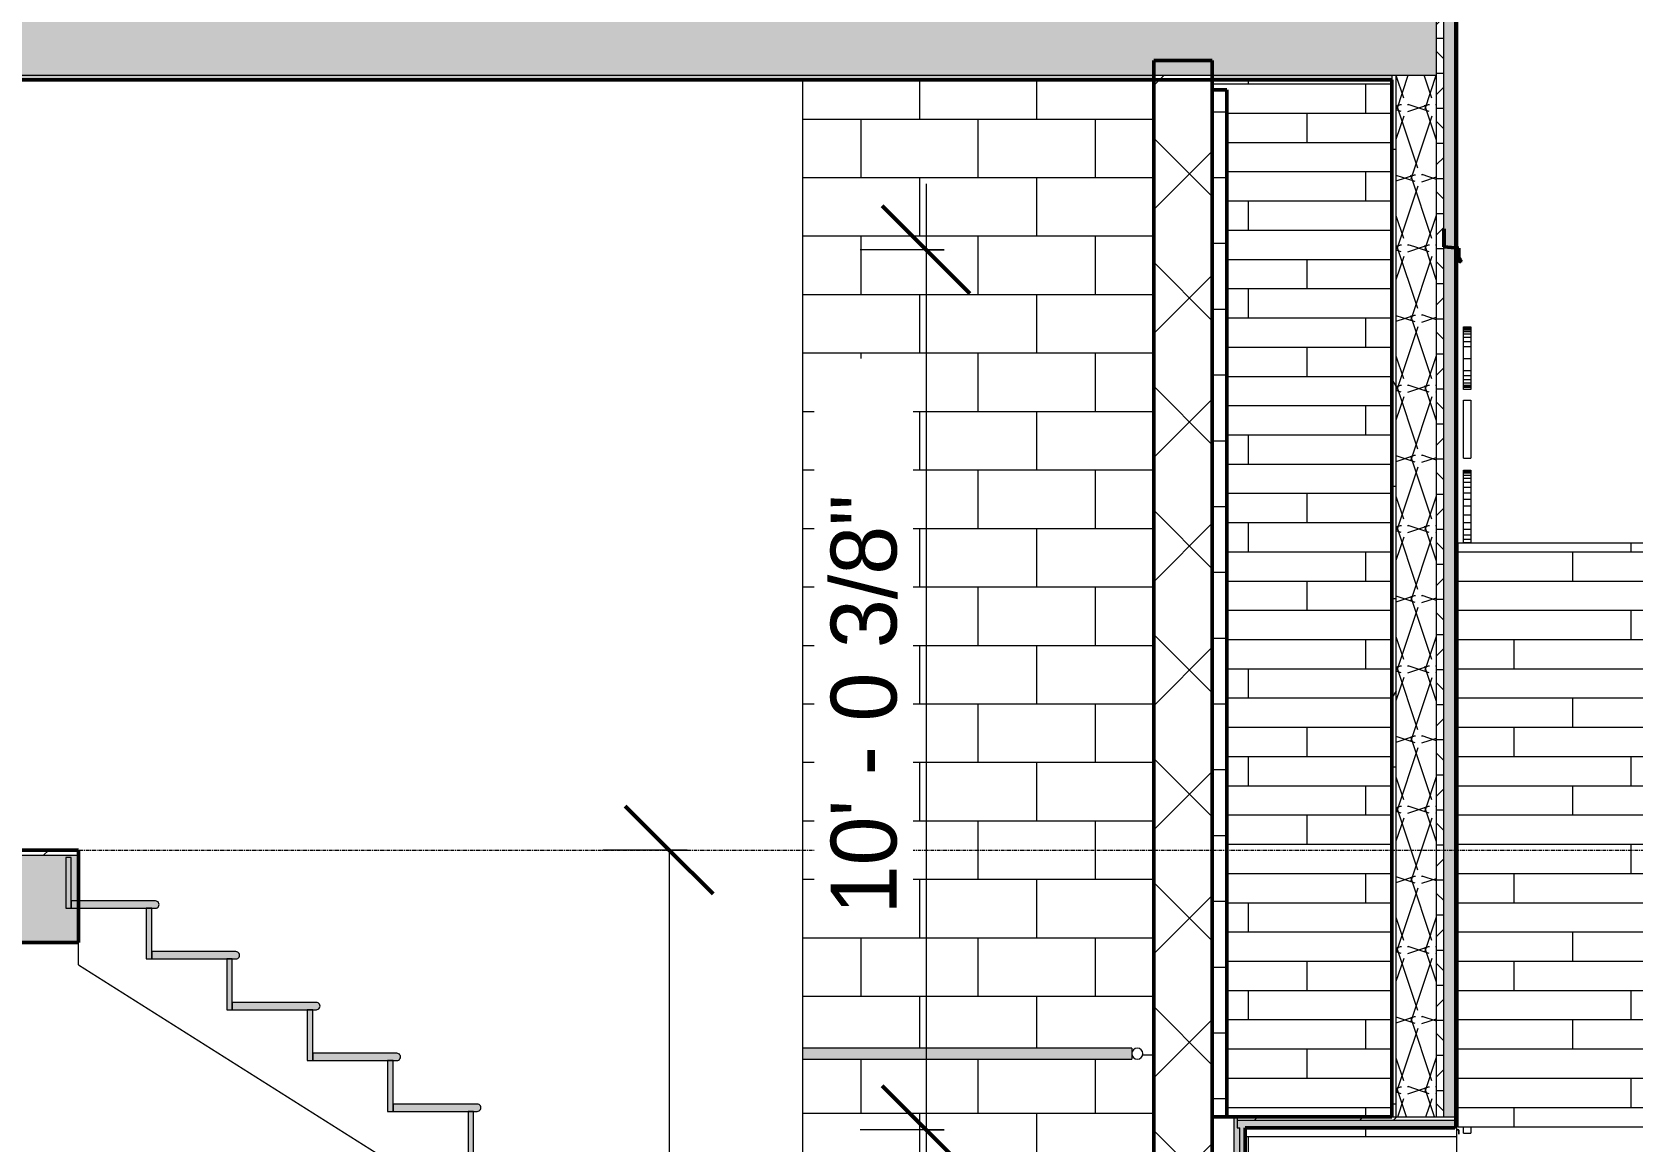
# Model space of a CAD drawing. Header units: inches. Extents: x 9661 to 16493, y -360 to 681.
# Drawn here: x 11923.8 to 12142.7, y 228.1 to 379.9 of the extents above; entities that cross this region are included whole.
import ezdxf

# ---------------------------------------------------------------- set-up
doc = ezdxf.new("R2010")
doc.units = ezdxf.units.IN
doc.header["$MEASUREMENT"] = 0
doc.linetypes.add('Grid Line 1_2_', pattern=[0.8749999999999999, 0.4999999999999999, -0.125, 0.125, -0.125])
for name, color, linetype, lineweight in [('0-1', 7, 'Continuous', 5), ('0-3', 10, 'Continuous', 13), ('A-ANNO-DIMS', 211, 'Continuous', 9), ('A-ANNO-DIMS-96', 211, 'Continuous', 9), ('A-CLNG', 13, 'Continuous', 13), ('A-CLNG-2', 254, 'Continuous', 13), ('A-CLNG-3', 13, 'Continuous', 50), ('A-CLNG-PATT-1', 13, 'Continuous', 9), ('A-FLOR-1', 21, 'Continuous', 13), ('A-FLOR-2', 250, 'Continuous', 50), ('A-FLOR-HRAL-1', 9, 'Continuous', 9), ('A-FLOR-HRAL-2', 7, 'Continuous', 9), ('A-FLOR-LEVL-1', 51, 'Grid Line 1_2_', 9), ('A-FLOR-MCUT-1', 10, 'Continuous', 13), ('A-FLOR-PATT-1', 252, 'Continuous', 9), ('A-GENM-1', 135, 'Continuous', 9), ('A-ROOF', 132, 'Continuous', 13), ('A-ROOF-2', 132, 'Continuous', 50), ('A-ROOF-PATT-1', 132, 'Continuous', 9), ('A-WALL', 113, 'Continuous', 13), ('A-WALL-1', 10, 'Continuous', 13), ('A-WALL-2', 55, 'Continuous', 13), ('A-WALL-3', 250, 'Continuous', 50), ('A-WALL-4', 251, 'Continuous', 5), ('A-WALL-5', 8, 'Continuous', 5), ('A-WALL-6', 254, 'Continuous', 13), ('A-WALL-8', 113, 'Continuous', 50), ('A-WALL-PATT-3', 135, 'Continuous', 9), ('A-WALL-PATT-4', 252, 'Continuous', 9), ('A-WALL-PATT-5', 111, 'Continuous', 9), ('I-WALL-1', 55, 'Continuous', 13), ('S-STRS-1', 31, 'Continuous', 5), ('S-STRS-2', 7, 'Continuous', 9)]:
    doc.layers.add(name, color=color, linetype=linetype, lineweight=lineweight)
doc.styles.add('Century Gothic', font='ufonts.com_century-gothic.ttf', dxfattribs={"height": 8.999999999999991})
doc.dimstyles.new('OD__1_8__Tol__', dxfattribs={"dimscale": 12, "dimtxt": 9.39751442745773, "dimasz": 1, "dimexe": 0.75, "dimexo": 0.5000000000000001, "dimgap": 0.125, "dimtad": 1, "dimdec": 3, "dimrnd": 0.125, "dimzin": 3, "dimdsep": 46, "dimlunit": 4, "dimtxsty": 'Century Gothic', "dimblk1": 'OBLIQUE', "dimblk2": 'OBLIQUE', "dimsah": 1, "dimcen": 0.09, "dimdle": 0.75, "dimazin": 0, "dimtfac": 1, "dimtdec": 4, "dimtix": 1, "dimtmove": 0, "dimatfit": 3, "dimfxl": 1, "dimtvp": 1, "dimtfill": 1, "dimfrac": 2, "dimtolj": 1, "dimtzin": 0, "dimarcsym": 2})
pattern_1 = [(0, (10995.947, 72), (0, 4.798), []), (315, (10995.947, 72), (4.798426617131912, 0), [6.786, -6.786]), (45, (10995.947, 72), (4.798426617131912, 0), [6.786, -6.786])]
pattern_2 = [(161.57, (10996.427, 72.48), (-3.839953775732406, -1.544153678278981e-05), [0, -27.322, 3.034, 0]), (18.43, (10995.467, 72.48), (-3.839953775732406, 1.544153678301186e-05), [0, -27.322, 3.034, 0]), (108.43, (10996.427, 72.48), (1.919622001632167, -9.600524588315459), [9.105999999999998, -21.25]), (71.57, (10995.467, 72.48), (1.919622001632168, 9.600524588315459), [9.106, -21.25])]
pattern_3 = [(0, (10995.947, 72), (30.72, 7.68), [1.267, -21.773, 1.267, -21.773, -122.88]), (0, (10995.947, 72), (30.72, 7.68), [-46.08, 1.267, -44.813, 1.267, -21.773, -53.76]), (0, (10995.947, 72), (30.72, 7.68), [-115.2, 1.267, -14.093, 1.267, -37.133]), (120, (11007.467, 75.84), (-22.01107510106448, 22.76430040425796), [1.267, -21.773, 1.267, -21.773, -122.88]), (120, (11007.467, 75.84), (-22.01107510106448, 22.76430040425796), [-46.07999999999999, 1.267, -44.813, 1.267, -21.773, -53.75999999999999]), (120, (11007.467, 75.84), (-22.01107510106448, 22.76430040425796), [-115.2, 1.267, -14.093, 1.267, -37.133]), (240, (11011.307, 91.2), (-8.708924898935503, -30.44430040425795), [1.267, -21.773, 1.267, -21.773, -122.88]), (240, (11011.307, 91.2), (-8.708924898935503, -30.44430040425795), [-46.08, 1.267, -44.813, 1.267, -21.773, -53.76]), (240, (11011.307, 91.2), (-8.708924898935503, -30.44430040425795), [-115.2, 1.267, -14.093, 1.267, -37.133])]
pattern_4 = [(0, (12114.152, 136.8), (0, 4), []), (90, (12114.152, 136.8), (-7.999999999999999, 8), [4, -28]), (90, (12130.152, 140.8), (-7.999999999999999, 8), [4, -28])]
pattern_5 = [(0, (10995.947, 72), (0, 9), []), (90, (10995.947, 72), (-9, 5.51091059616309e-16), [])]

# ---------------------------------------------------------------- blocks, each defined once
blk = doc.blocks.new('Railing - Railing-2228234-BUILDING SECTION - EAST_WEST - LOOKING NORTH')
at = {"layer": 'A-FLOR-HRAL-1'}
for points in [[(12029.40720870477, 240.1572779605264), (12074.18939611037, 240.1572779605266), (12074.18939611037, 240.9072779605264), (12029.18939611052, 240.877052099262), (12029.18939611052, 240.1572779605264), (12029.40640892626, 240.1572779605264)], [(12029.18939611052, 239.4072779605264), (12074.18939611037, 239.4328335908096), (12074.18939611037, 240.1572779605266), (12029.18939611052, 240.1572779605264), (12029.18939611052, 239.4328335908094)]]:
    blk.add_hatch(color=256, dxfattribs=at).paths.add_polyline_path(points, flags=0)
at = {"layer": 'A-FLOR-HRAL-2'}
for p, q in [((12074.18939611037, 240.9072779605264), (12029.18939611052, 240.9072779605264)), ((12074.18939611037, 240.9072779605263), (12074.18939611037, 240.1572779605263)), ((12029.18939611052, 239.4072779605264), (12074.18939611037, 239.4072779605266)), ((12074.18939611037, 240.1572779605263), (12074.18939611037, 239.4072779605263))]:
    blk.add_line(p, q, dxfattribs=at)
for start, end in [(0, 180), (180, 0)]:
    blk.add_arc((12074.93939611037, 240.1572779605263), 0.75, start, end, dxfattribs=at)
blk = doc.blocks.new('CTR - 1st Phase -Stairs _ Elevators_rvt-1-BUILDING SECTION - EAST_WEST - LOOKING NORTH')
at = {"layer": 'A-FLOR-1'}
blk.add_hatch(color=256, dxfattribs=at).paths.add_polyline_path([(11885.80135150601, 255.375), (11930.18939611037, 255.3750000000001), (11930.18939611037, 267.2500000000005), (11845.18939611051, 267.2500000000002), (11845.18939611051, 255.3749999999998), (11867.27566371614, 255.3749999999999)], flags=0)
at = {"layer": 'A-FLOR-PATT-1'}
h = blk.add_hatch(dxfattribs=at)
h.set_pattern_fill('FP_3', color=256, style=0, pattern_type=2)
h.set_pattern_definition(pattern_1)
h.paths.add_polyline_path([(11885.80135150601, 267.2500000000003), (11930.18939611037, 267.2500000000005), (11930.18939611037, 268.0000000000005), (11853.18939611052, 268.0000000000001), (11853.18939611052, 267.2500000000002), (11865.10136794149, 267.2500000000002)], flags=0)
at = {"layer": 'A-WALL-PATT-3'}
h = blk.add_hatch(dxfattribs=at)
h.set_pattern_fill('FP_31', color=256, style=0, pattern_type=2)
h.set_pattern_definition([(0, (12069.189, -8), (0, 8), []), (90, (12069.189, -8), (-7.999999999999999, 8), [8, -8])])
h.paths.add_polyline_path([(12069.70552514278, -1.705302565824392e-13), (12077.18939611037, 7.059952622512353e-11), (12077.18939611037, 55.12499999999999), (12033.42737173118, 55.12499999999999), (12029.18939611052, 52.50516052532043), (12029.18939611052, -3.410605131648632e-13), (12043.53035150601, -1.705302565824392e-13)], flags=0)
h.paths.add_polyline_path([(11897.18939611052, -1.515908857502955e-26), (11907.56439611052, -1.515908857502954e-26), (11907.56439611052, 33.93359374999954), (11897.18939611052, 33.93359374999954), (11897.18939611052, 22.68991559311109)], flags=0)
h.paths.add_polyline_path([(11907.56439611052, 35.43359374999937), (11907.56439611052, 123.375), (11845.18939611051, 123.3749999999998), (11845.1893961105, 91.99999999999783), (11897.18939611052, 91.999999999998), (11897.18939611052, 35.43359374999937), (11905.51747650601, 35.43359374999937)], flags=0)
h.paths.add_polyline_path([(12033.67228900601, 68.00000000000021), (12077.18939611052, 68.00000000000021), (12077.18939611037, 192.5986842105264), (12033.67115889622, 192.5986842105261), (12029.18939611052, 189.768097187888), (12029.18939611052, 103.4335937500006), (12074.18939611037, 103.4080381197169), (12074.18939611037, 101.9335937499987), (12029.18939611052, 101.928375950911), (12029.18939611052, 68.00000000000004), (12030.93939611037, 68.00000000000021)], flags=0)
h.paths.add_polyline_path([(12074.93939611037, 101.9335937499987), (12074.40906602447, 102.1532636641098), (12074.18939611037, 102.6835937500001), (12074.40906602448, 103.2139238358901), (12074.93939611037, 103.4335937499989), (12075.47113239445, 103.2105289731433), (12075.68939611037, 102.6835937500001), (12075.46972619626, 102.1532636641098), (12074.99784315908, 101.9578033102543)], flags=0)
h.paths.add_polyline_path([(11845.18939611051, 135.9999999999999), (11907.56439611052, 136.0000000000004), (11907.56439611052, 255.3750000000001), (11845.18939611051, 255.3749999999998), (11845.18939611051, 176.3937007874022), (11846.44778100504, 176.3513432238292), (11846.5701996054, 176.2577964603126), (11846.61696516712, 176.1968503937015), (11846.61696516712, 175.8031496063), (11846.44778100504, 175.6486567761734), (11846.27601028374, 175.6238152230786), (11846.06095781334, 175.6122804195006), (11845.18939611051, 175.6062992125991), (11845.18939611051, 160.217415593111)], flags=0)
h.paths.add_polyline_path([(11845.68545910264, 175.8031496062998), (11845.74811852922, 176.0000000000005), (11845.68545910264, 176.1018972618519), (11845.68545910264, 175.8981027381492)], flags=0)
h.paths.add_polyline_path([(12077.18939611052, 205.4736842105265), (12077.18939611037, 373.3749815333425), (12029.18939611052, 373.3749815333423), (12029.18939611052, 240.9072779605259), (12074.18939611037, 240.8817223302434), (12074.18939611037, 239.4072779605266), (12029.18939611052, 239.3929705801451), (12029.18939611052, 205.4736842105263), (12075.43939611037, 205.4736842105265)], flags=0)
h.paths.add_polyline_path([(12074.93939611037, 239.4072779605266), (12074.40906602448, 239.6269478746366), (12074.18939611037, 240.1572779605266), (12074.40906602448, 240.6876080464164), (12074.93939611037, 240.9072779605264), (12075.47113239445, 240.6842131836696), (12075.68939611037, 240.1572779605266), (12075.46972619626, 239.6269478746366), (12074.99784315908, 239.4314875207808)], flags=0)
h.paths.add_polyline_path([(11845.18939611051, 268), (11907.56439611052, 268.0000000000004), (11907.56439611052, 373.374981533342), (11845.18939611051, 373.3749815333406), (11845.18939611051, 308.393700787402), (11846.44778100504, 308.3513432238295), (11846.5701996054, 308.2577964603113), (11846.61696516712, 308.1968503937007), (11846.61696516712, 307.8031496063006), (11846.44778100504, 307.6486567761718), (11846.27601028374, 307.6238152230785), (11846.06095781334, 307.6122804195006), (11845.18939611051, 307.6062992125989), (11845.18939611051, 297.7449155931112)], flags=0)
h.paths.add_polyline_path([(11845.68545910264, 307.8031496062996), (11845.74811852922, 308.0000000000005), (11845.68545910264, 308.1018972618518), (11845.68545910264, 307.8981027381491)], flags=0)
at = {"layer": 'A-WALL-PATT-4'}
h = blk.add_hatch(dxfattribs=at)
h.set_pattern_fill('FP_26', color=256, style=0, pattern_type=2)
h.set_pattern_definition([(45, (10995.947, 72), (-8.485281374238571, 8.485281374238571), []), (135, (10995.947, 72), (-8.485281374238571, -8.48528137423857), [])])
h.paths.add_polyline_path([(12085.18939611037, -3.999999999999943), (12085.18939611037, 373.9999815333416), (12077.18939611052, 373.9999815333416), (12077.18939611051, -3.999999999999602), (12083.18939611053, -3.999999999999943)], flags=0)
at = {"layer": 'S-STRS-1'}
for points in [[(11940.68939611037, 260.0526315789477), (11941.04294950096, 260.1990781883541), (11941.18939611037, 260.5526315789473), (11941.04294950096, 260.906184969541), (11940.68939611037, 261.0526315789477), (11930.18939611037, 261.0526315789477), (11930.18939611037, 260.0526315789477), (11939.43939611037, 260.0526315789477)], [(11939.43939611037, 253.105263157895), (11940.18939611037, 253.105263157895), (11940.18939611037, 260.0526315789477), (11939.43939611037, 260.0526315789477), (11939.43939611037, 254.1052631578951)], [(11940.18939611037, 253.105263157895), (11951.68939611037, 253.105263157895), (11952.04294950096, 253.2517097673019), (11952.18939611037, 253.6052631578949), (11952.04294950096, 253.9588165484882), (11951.68939611037, 254.1052631578949), (11940.18939611037, 254.1052631578949), (11940.18939611037, 253.1710077671279)], [(11950.43939611037, 246.1578947368423), (11951.18939611037, 246.1578947368423), (11951.18939611037, 253.105263157895), (11950.43939611037, 253.105263157895), (11950.43939611037, 247.1578947368423)], [(11954.68895177375, 246.1578947368423), (11962.68939611037, 246.1578947368423), (11963.04294950096, 246.3043413462487), (11963.18939611037, 246.6578947368422), (11963.04294950096, 247.0114481274354), (11962.68939611037, 247.1578947368423), (11951.18939611037, 247.1578947368423), (11951.18939611037, 246.1578947368423)], [(11962.18939611037, 239.2105263157897), (11962.18939611037, 246.1578947368423), (11961.43939611037, 246.1578947368423), (11961.43939611037, 239.2105263157897)], [(11965.91305044451, 239.2105263157897), (11973.68939611037, 239.2105263157897), (11974.04294950096, 239.3569729251964), (11974.18939611037, 239.7105263157896), (11974.04294950096, 240.0640797063827), (11973.68939611037, 240.2105263157896), (11962.18939611037, 240.2105263157896), (11962.18939611037, 239.2105263157897), (11964.66585150601, 239.2105263157897)], [(11973.18939611037, 232.2631578947372), (11973.18939611037, 239.2105263157897), (11972.43939611037, 239.2105263157897), (11972.43939611037, 232.2631578947372)], [(11974.67622327744, 232.263157894737), (11984.68939611037, 232.2631578947372), (11985.04294950096, 232.4096045041436), (11985.18939611037, 232.7631578947371), (11985.04294950096, 233.1167112853302), (11984.68939611037, 233.2631578947371), (11973.18939611037, 233.263157894737), (11973.18939611037, 232.2631578947372)], [(11983.43939611037, 225.3157894736844), (11984.18939611037, 225.3157894736844), (11984.18939611037, 232.2631578947372), (11983.43939611037, 232.2631578947372), (11983.43939611037, 226.3157894736843)]]:
    blk.add_hatch(color=256, dxfattribs=at).paths.add_polyline_path(points, flags=0)
at = {"layer": 'A-FLOR-2'}
for p, q in [((11930.18939611037, 267.9999999999999), (11845.1893961105, 267.9999999999999)), ((11930.18939611037, 255.375), (11930.18939611037, 267.9999999999999)), ((11845.1893961105, 255.375), (11930.18939611037, 255.375))]:
    blk.add_line(p, q, dxfattribs=at)
at = {"layer": 'A-FLOR-MCUT-1'}
blk.add_line((11930.18939611037, 267.2499999999999), (11845.1893961105, 267.2499999999999), dxfattribs=at)
at = {"layer": 'A-WALL-3'}
for p, q in [((12077.18939611037, 375.9999999999108), (12077.18939611037, -3.999999999999985)), ((12085.18939611036, 375.9999999999108), (12077.18939611037, 375.9999999999108)), ((12085.18939611036, -3.999999999999996), (12085.18939611036, 375.9999999999108))]:
    blk.add_line(p, q, dxfattribs=at)
at = {"layer": 'I-WALL-1'}
blk.add_line((12029.18939611052, 205.4736842105263), (12029.18939611052, 373.3749815333413), dxfattribs=at)
at = {"layer": 'S-STRS-2'}
for p, q in [((11929.18939611037, 266.9999999999999), (11928.43939611037, 266.9999999999999)), ((11928.43939611037, 266.9999999999999), (11928.43939611037, 260.0526315789473)), ((11929.18939611037, 260.0526315789473), (11929.18939611037, 266.9999999999999)), ((11940.68939611037, 261.0526315789473), (11929.18939611037, 261.0526315789473)), ((11929.18939611037, 261.0526315789473), (11929.18939611037, 260.0526315789473)), ((11928.43939611037, 260.0526315789473), (11929.18939611037, 260.0526315789473)), ((11929.18939611037, 260.0526315789473), (11940.68939611037, 260.0526315789473)), ((11940.18939611037, 260.0526315789473), (11939.43939611037, 260.0526315789473)), ((11939.43939611037, 260.0526315789473), (11939.43939611037, 253.1052631578947)), ((11940.18939611037, 253.1052631578947), (11940.18939611037, 260.0526315789473)), ((11930.18939611037, 252.2944129773612), (11930.18939611037, 255.3749999999998)), ((11951.68939611037, 254.1052631578947), (11940.18939611037, 254.1052631578947)), ((11940.18939611037, 254.1052631578947), (11940.18939611037, 253.1052631578947)), ((11930.18939611037, 252.2944129773612), (12016.43939611037, 197.8207287668355)), ((11939.43939611037, 253.1052631578947), (11940.18939611037, 253.1052631578947)), ((11940.18939611037, 253.1052631578947), (11951.68939611037, 253.1052631578947)), ((11951.18939611037, 253.1052631578947), (11950.43939611037, 253.1052631578947)), ((11950.43939611037, 253.1052631578947), (11950.43939611037, 246.1578947368421)), ((11951.18939611037, 246.157894736842), (11951.18939611037, 253.1052631578947)), ((11950.43939611037, 246.1578947368421), (11951.18939611037, 246.157894736842)), ((11962.68939611037, 247.1578947368421), (11951.18939611037, 247.1578947368421)), ((11951.18939611037, 247.1578947368421), (11951.18939611037, 246.1578947368421)), ((11951.18939611037, 246.1578947368421), (11962.68939611037, 246.1578947368421)), ((11962.18939611037, 246.1578947368421), (11961.43939611037, 246.1578947368421)), ((11961.43939611037, 246.1578947368421), (11961.43939611037, 239.2105263157895)), ((11962.18939611037, 239.2105263157894), (11962.18939611037, 246.1578947368421)), ((11961.43939611037, 239.2105263157895), (11962.18939611037, 239.2105263157894)), ((11973.68939611037, 240.2105263157895), (11962.18939611037, 240.2105263157895)), ((11962.18939611037, 240.2105263157895), (11962.18939611037, 239.2105263157895)), ((11962.18939611037, 239.2105263157895), (11973.68939611037, 239.2105263157895)), ((11973.18939611037, 239.2105263157895), (11972.43939611037, 239.2105263157895)), ((11972.43939611037, 239.2105263157895), (11972.43939611037, 232.2631578947368)), ((11973.18939611037, 232.2631578947368), (11973.18939611037, 239.2105263157895)), ((11972.43939611037, 232.2631578947368), (11973.18939611037, 232.2631578947368)), ((11984.68939611037, 233.2631578947368), (11973.18939611037, 233.2631578947368)), ((11973.18939611037, 233.2631578947368), (11973.18939611037, 232.2631578947368)), ((11973.18939611037, 232.2631578947368), (11984.68939611037, 232.2631578947368)), ((11984.18939611037, 232.2631578947368), (11983.43939611037, 232.2631578947368)), ((11983.43939611037, 232.2631578947368), (11983.43939611037, 225.3157894736842)), ((11984.18939611037, 225.3157894736841), (11984.18939611037, 232.2631578947368))]:
    blk.add_line(p, q, dxfattribs=at)
for centre in [(11940.68939611037, 260.5526315789473), (11951.68939611037, 253.6052631578947), (11962.68939611037, 246.6578947368421), (11973.68939611037, 239.7105263157894), (11984.68939611037, 232.7631578947368)]:
    blk.add_arc(centre, 0.5, 269.9999999999996, 90, dxfattribs=at)
at = {"layer": '0-3'}
blk.add_blockref('Railing - Railing-2228234-BUILDING SECTION - EAST_WEST - LOOKING NORTH', (0, 0), dxfattribs=at)
blk = doc.blocks.new('Basic Wall _ EXT - FIBER CEMENT - LARGE - ___-2505162-BUILDING SECTION - EAST_WEST - LOOKING NORTH')
at = {"layer": 'A-WALL-2'}
for p, q in [((12118.91350071255, 229.7258054105967), (12118.5893961105, 229.7541608890726)), ((12118.5893961105, 229.7227915191494), (12118.88225071255, 229.6971700614087)), ((12118.88225071255, 229.6971700614086), (12118.88225071255, 229.1487013739523)), ((12118.88225071255, 229.1487013739523), (12118.91350071255, 229.1487013739523)), ((12118.91350071255, 229.1487013739523), (12118.91350071255, 229.7258054105967))]:
    blk.add_line(p, q, dxfattribs=at)
blk = doc.blocks.new('Basic Wall _ EXT - FIBER CEMENT - LARGE - ___-2162455-BUILDING SECTION - EAST_WEST - LOOKING NORTH')
at = {"layer": 'A-WALL-1'}
h = blk.add_hatch(color=256, dxfattribs=at)
h.paths.add_polyline_path([(12118.98429346777, 348.5412389237392), (12119.00823235662, 348.5613260365427), (12118.8831629341, 348.6617616005874)], flags=0)
h.paths.add_polyline_path([(12119.12792680089, 348.6617616005874), (12119.12792680089, 348.7103779701785), (12118.8706461105, 349.0169931572539), (12118.8393961105, 350.3572887231915), (12118.8393961105, 350.3259193532683), (12118.8393961105, 349.005619087433)], flags=0)
at = {"layer": 'A-WALL-2'}
for p, q in [((12119.1202232488, 348.5737095972862), (12119.09628435995, 348.5536224844827)), ((12119.1202232488, 348.5737095972862), (12119.09628435995, 348.5536224844827)), ((12119.12022324879, 348.5737095972862), (12119.09628435994, 348.5536224844827)), ((12119.12022324879, 348.5737095972862), (12119.09628435994, 348.5536224844827)), ((12119.11637147275, 348.5296835956353), (12119.1403103616, 348.5497707084388)), ((12119.11637147275, 348.5296835956353), (12119.1403103616, 348.5497707084388)), ((12119.11637147275, 348.5296835956353), (12119.1403103616, 348.5497707084388)), ((12119.11637147275, 348.5296835956353), (12119.1403103616, 348.5497707084388))]:
    blk.add_line(p, q, dxfattribs=at)
for centre, radius, start, end in [((12119.05611013421, 348.6015002620627), 0.09374999999834287, 220.0000000001714, 310.0000001100843), ((12119.05611013423, 348.6015002620823), 0.09375000000090553, 219.9999999999671, 310.0000000903099), ((12119.05611013424, 348.6015002620951), 0.09375000000090553, 219.9999999999982, 310.0000000785394), ((12119.05611013422, 348.6015002620775), 0.09375000000090553, 219.9999999998965, 310.0000000946907), ((12119.05611013421, 348.6015002620627), 0.06249999999872642, 219.9999999995074, 310.0000001645851), ((12119.05611013423, 348.6015002620823), 0.06250000000002343, 219.9999999996894, 310.0000001367506), ((12119.05611013424, 348.6015002620951), 0.06250000000042362, 219.9999999999373, 310.0000001188938), ((12119.05611013422, 348.6015002620775), 0.06249999999935082, 219.9999999992848, 310.0000001436542), ((12119.08004902319, 348.6215873749809), 0.06249999999904472, 310.0000000011403, 39.9999999988616), ((12119.08004902319, 348.6215873749809), 0.06250000000021394, 310.0000000014728, 39.99999999984362), ((12119.08004902319, 348.6215873749809), 0.06250000000021394, 310.0000000014728, 39.99999999984362), ((12119.08004902319, 348.6215873749809), 0.06250000000021394, 310.0000000014728, 39.99999999984362), ((12119.08004902319, 348.6215873749809), 0.0937499999995121, 310.0000000008674, 39.99999999930254), ((12119.08004902319, 348.6215873749809), 0.09375000000090553, 310.0000000001834, 40.00000000003791), ((12119.08004902319, 348.6215873749809), 0.09375000000090553, 310.0000000001834, 40.00000000003791), ((12119.08004902319, 348.6215873749809), 0.09375000000090553, 310.0000000001834, 40.00000000003791)]:
    blk.add_arc(centre, radius, start, end, dxfattribs=at)
at = {"layer": 'A-WALL-8'}
for p, q in [((12116.8393961105, 352.9999999999873), (12116.8393961105, 350.5008966803202)), ((12116.8706461105, 352.9999999999873), (12116.8393961105, 352.9999999999873)), ((12116.8706461105, 350.529532029508), (12116.8706461105, 352.9999999999873)), ((12116.8393961105, 350.5008966803202), (12118.8393961105, 350.325919353268)), ((12118.8706461105, 350.3545547024561), (12116.8706461105, 350.529532029508)), ((12118.8393961105, 350.325919353268), (12118.8393961105, 349.0056190874325)), ((12118.8706461105, 349.0169931572536), (12118.8706461105, 350.3545547024561)), ((12118.72701277741, 348.8964704804371), (12118.70307388857, 348.8763833676342)), ((12118.70307388857, 348.8763833676342), (12118.9842934678, 348.5412389237692)), ((12119.00823235661, 348.5613260365422), (12118.72701277741, 348.8964704804371)), ((12118.8393961105, 349.0056190874325), (12119.12792680089, 348.6617616005865)), ((12119.15186568974, 348.6818487133889), (12118.8706461105, 349.0169931572536)), ((12119.1202232488, 348.5737095972866), (12119.09628435995, 348.5536224844827)), ((12119.11637147275, 348.5296835956352), (12119.1403103616, 348.5497707084388))]:
    blk.add_line(p, q, dxfattribs=at)
for centre, radius, start, end in [((12119.05611013431, 348.6015002621475), 0.09374999999834287, 220.0000000002732, 310.0000000288813), ((12119.05611013431, 348.6015002621475), 0.06250000000013436, 219.9999999997817, 310.000000041738), ((12119.08004902319, 348.6215873749809), 0.06249999999998974, 310.0000000015722, 40.00000000133503), ((12119.08004902319, 348.6215873749809), 0.09375000000090553, 310.0000000001632, 40.0000000000358)]:
    blk.add_arc(centre, radius, start, end, dxfattribs=at)
blk = doc.blocks.new('DIMBLOCK4-BUILDING SECTION - EAST_WEST - LOOKING NORTH')
at = {"layer": 'A-ANNO-DIMS-96', "lineweight": 50}
for p, q in [((12010.92237433472, 267.9999999999071), (12004.92237433472, 273.9999999999071)), ((12010.92237433472, 267.9999999999071), (12016.92237433472, 261.9999999999071)), ((12010.92237433472, 135.9999999999071), (12004.92237433472, 141.9999999999071)), ((12010.92237433472, 135.9999999999071), (12016.92237433472, 129.9999999999071))]:
    blk.add_line(p, q, dxfattribs=at)
at = {"layer": 'A-ANNO-DIMS-96'}
for p, q in [((12013.40765570896, 267.9999999999071), (12001.92237433472, 267.999999999907)), ((12010.92237433472, 267.9999999999071), (12010.92237433472, 135.9999999999071)), ((12010.92237433472, 267.999999999907), (12013.40765570896, 267.999999999907)), ((12013.40765570896, 135.9999999999071), (12001.92237433472, 135.9999999999071)), ((12010.92237433472, 135.9999999999071), (12013.40765570896, 135.9999999999071))]:
    blk.add_line(p, q, dxfattribs=at)
at = {"layer": 'A-ANNO-DIMS-96', "color": 0, "insert": (11997.88653710826, 182.7574704579698), "char_height": 8.999999999999998, "width": 46.18207090064941, "attachment_point": 1, "rotation": 90.0000000000002, "line_spacing_factor": 0.9845015114479527, "style": 'Century Gothic', "bg_fill": 3, "box_fill_scale": 1.25, "bg_fill_color": 256, "bg_fill_true_color": 13158600, "bg_fill_transparency": 0}
blk.add_mtext('11\' - 0"', dxfattribs=at)
blk = doc.blocks.new('_Oblique')
at = {"color": 0, "linetype": 'ByBlock', "lineweight": -2}
blk.add_line((-0.5, -0.5), (0.5, 0.5), dxfattribs=at)
blk = doc.blocks.new('DIMBLOCK6-BUILDING SECTION - EAST_WEST - LOOKING NORTH')
at = {"layer": 'A-ANNO-DIMS-96'}
for p, q in [((12046.05427281492, 359.124999999981), (12046.05427281492, 220.7499999999794)), ((12048.53955418916, 350.124999999981), (12037.05427281492, 350.1249999999809)), ((12046.05427281492, 350.124999999981), (12048.53955418916, 350.124999999981)), ((12048.53955418916, 229.7499999999794), (12037.05427281492, 229.7499999999793)), ((12046.05427281492, 229.7499999999793), (12048.53955418916, 229.7499999999793))]:
    blk.add_line(p, q, dxfattribs=at)
at = {"layer": 'A-ANNO-DIMS-96', "lineweight": 50}
for p, q in [((12046.05427281492, 350.124999999981), (12040.05427281492, 356.124999999981)), ((12046.05427281492, 350.124999999981), (12052.05427281492, 344.124999999981)), ((12046.05427281492, 229.7499999999794), (12040.05427281492, 235.7499999999794)), ((12046.05427281492, 229.7499999999794), (12052.05427281492, 223.7499999999794))]:
    blk.add_line(p, q, dxfattribs=at)
at = {"layer": 'A-ANNO-DIMS-96', "color": 0, "insert": (12033.01843558847, 259.20911949115), "char_height": 8.999999999999998, "width": 73.7481132211921, "attachment_point": 1, "rotation": 90.0000000000002, "line_spacing_factor": 0.9845015114479527, "style": 'Century Gothic', "bg_fill": 3, "box_fill_scale": 1.25, "bg_fill_color": 256, "bg_fill_true_color": 13158600, "bg_fill_transparency": 0}
blk.add_mtext('10\' - 0 3/8"', dxfattribs=at)

msp = doc.modelspace()

# ---------------------------------------------------------------- hatches: boundary and pattern name
at = {"layer": 'A-CLNG-2'}
msp.add_hatch(color=256, dxfattribs=at).paths.add_polyline_path([(12089.68939611037, 229.9999999999826), (12118.33939611049, 229.999999999985), (12118.33834561328, 230.9999633334164), (12088.58939611063, 230.999999999985), (12088.62569504301, 229.999999999985), (12088.93939611036, 229.999999999985)], flags=0)
at = {"layer": 'A-CLNG-PATT-1'}
h = msp.add_hatch(dxfattribs=at)
h.set_pattern_fill('FP_17', color=256, style=0, pattern_type=2)
h.set_pattern_definition([(45, (10995.947, 72), (-9.503515139147199, 9.503515139147199), []), (45, (10995.947, 86.4), (-9.503515139147199, 9.503515139147199), [])])
h.paths.add_polyline_path([(12118.33939611049, 230.999999999985), (12118.33939611049, 231.4999999999849), (12088.58939611063, 231.4999999999849), (12088.60149575476, 230.999999999985), (12118.33834569031, 230.999999999985)], flags=0)
at = {"layer": 'A-ROOF-PATT-1'}
h = msp.add_hatch(dxfattribs=at)
h.set_pattern_fill('FP_4', color=256, style=0, pattern_type=2)
h.set_pattern_definition(pattern_2)
h.paths.add_polyline_path([(12075.92177877241, 373.9999815333416), (12115.8393961105, 373.9999815333417), (12115.8393961105, 397.9989232329196), (11895.97641756484, 402.522787510781), (11837.18939611051, 402.5227875107811), (11837.18939611052, 375.9999999998997), (11841.3115406357, 375.9999999998997), (11837.18939611052, 373.9999815333407), (12043.53035150601, 373.9999815333414)], flags=0)
h.paths.add_polyline_path([(11621.98939611045, 373.9999815333416), (11646.73939611051, 373.9999815333417), (11646.73939611051, 407.6510472366159), (11250.13939611049, 415.8114232329196), (11250.13939611049, 373.9999815333418), (11570.34335150601, 373.9999815333414)], flags=0)
h = msp.add_hatch(dxfattribs=at)
h.set_pattern_fill('FP_1', color=256, style=0, pattern_type=2)
h.set_pattern_definition(pattern_3)
h.paths.add_polyline_path([(11845.67003329453, 373.3749815333406), (12077.18939611037, 373.3749815333425), (12077.18939611037, 373.9999815333416), (11845.18939611051, 373.9999815333407), (11845.18939611051, 373.3749815333406)], flags=0)
h.paths.add_polyline_path([(12085.18939611037, 373.3749815333425), (12109.7143961105, 373.3749815333426), (12109.7143961105, 373.9999815333416), (12085.18939611037, 373.9999815333416), (12085.18939611037, 373.9437366934183)], flags=0)
h.paths.add_polyline_path([(11629.9893961104, 373.3749815333412), (11641.23939611049, 373.3837849138397), (11641.23939611049, 373.9999815333417), (11256.26439611048, 373.9999815333417), (11256.26439611048, 373.3749815333403), (11621.98939611045, 373.3749815333416)], flags=0)
at = {"layer": 'A-WALL-4'}
for points in [[(12118.3393961105, 350.4999999999876), (12118.5893961105, 350.4999999999876), (12118.57259505017, 421.999999999886), (12118.3393961105, 421.999999999886), (12118.3393961105, 355.0480405931123)], [(12118.5893961105, 230.1250000000003), (12118.5893961105, 350.4999999999876), (12118.3393961105, 350.4999999999876), (12118.33939611049, 230.1250000000003)]]:
    msp.add_hatch(color=256, dxfattribs=at).paths.add_polyline_path(points, flags=0)
at = {"layer": 'A-WALL-5'}
for points in [[(12118.3393961105, 350.4999999999876), (12118.3393961105, 421.999999999886), (12116.8393961105, 421.999999999886), (12116.8393961105, 350.4999999999876), (12117.46582025601, 350.4999999999876)], [(12117.46582025601, 231.4999999999849), (12118.33939611049, 231.4999999999849), (12118.3393961105, 350.4999999999876), (12116.8393961105, 350.4999999999876), (12116.8393961105, 231.4999999999849)], [(12088.1898230047, -3.999999999999943), (12088.93939611036, -3.999999999999943), (12088.93939611036, 229.999999999985), (12088.5893961106, 229.999999999985), (12088.5871549153, 231.4999999999849), (12088.18939611036, 231.4999999999849), (12088.18939611036, -3.999999999999943)]]:
    msp.add_hatch(color=256, dxfattribs=at).paths.add_polyline_path(points, flags=0)
at = {"layer": 'A-WALL-6'}
msp.add_hatch(color=256, dxfattribs=at).paths.add_polyline_path([(12089.68939611036, -4.250000000000056), (12089.68939611037, 229.999999999985), (12088.93939611036, 229.999999999985), (12088.93939611036, -3.999999999999943), (12089.18939611052, -3.999999999999943), (12089.18939611052, -4.250000000000056)], flags=0)
at = {"layer": 'A-WALL-PATT-3'}
h = msp.add_hatch(dxfattribs=at)
h.set_pattern_fill('FP_5', color=256, style=0, pattern_type=2)
h.set_pattern_definition(pattern_4)
h.paths.add_polyline_path([(12089.68939611037, 109.7499999999861), (12109.7143961105, 109.749999999987), (12109.7143961105, 120.0000000000002), (12089.68939611037, 120.0000000000002), (12089.68939611037, 114.3749155931119)], flags=0)
h.paths.add_polyline_path([(12105.50889152335, 132.000000000001), (12109.71439611049, 132.000000000001), (12109.7143961105, 229.999999999985), (12089.68939611037, 229.9999999999826), (12089.68939611037, 132.000000000001), (12102.67872650601, 132.000000000001)], flags=0)
h.paths.add_polyline_path([(12102.67872650601, 231.4999999999849), (12109.7143961105, 231.5390624999848), (12109.7143961105, 373.2499999998856), (12085.18939611037, 373.2499999998855), (12085.18939611037, 371.9999999998976), (12087.18939611037, 371.9999999998977), (12087.18939611037, 231.4999999999849), (12089.68939611037, 231.4999999999849)], flags=0)
h = msp.add_hatch(dxfattribs=at)
h.set_pattern_fill('FP_8', color=256, style=0, pattern_type=2)
h.set_pattern_definition([(0, (12182.464, 268.8), (0, 4), []), (90, (12182.464, 268.8), (-7.999999999999999, 8), [4, -28]), (90, (12198.464, 272.8), (-7.999999999999999, 8), [4, -28])])
h.paths.add_polyline_path([(12122.39485150601, 230.1249999999871), (12184.58939611051, 230.1249999999875), (12184.58939611051, 309.9999999999876), (12118.77689611051, 309.9999999999874), (12118.77689611051, 230.1249999999871)], flags=0)
h = msp.add_hatch(dxfattribs=at)
h.set_pattern_fill('FP_5', color=256, style=0, pattern_type=2)
h.set_pattern_definition(pattern_4)
h.paths.add_polyline_path([(12118.5893961105, 109.7499999999861), (12118.5893961105, 230.1250000000003), (12118.33939611049, 230.1250000000003), (12118.3304397242, 229.999999999985), (12109.7143961105, 229.999999999985), (12109.71439611049, 132.000000000001), (12115.8393961105, 132.000000000001), (12115.8393961105, 120.0000000000002), (12109.7143961105, 120.0000000000002), (12109.7143961105, 109.7499999999861)], flags=0)
at = {"layer": 'A-WALL-PATT-5'}
h = msp.add_hatch(dxfattribs=at)
h.set_pattern_fill('FP_1', color=256, style=0, pattern_type=2)
h.set_pattern_definition(pattern_3)
h.paths.add_polyline_path([(12110.3393961105, 350.4999999999876), (12110.3393961105, 373.9999815333416), (12109.7143961105, 373.9999815333416), (12109.71439611049, 350.4999999999876)], flags=0)
h.paths.add_polyline_path([(12109.90525775287, 405.6552120091423), (12110.3393961105, 405.6552120091423), (12110.33939611049, 421.9999999998859), (12109.71439611049, 421.9615172390801), (12109.71439611049, 405.6552120091423)], flags=0)
h = msp.add_hatch(dxfattribs=at)
h.set_pattern_fill('FP_4', color=256, style=0, pattern_type=2)
h.set_pattern_definition(pattern_2)
h.paths.add_polyline_path([(12112.53678900601, 350.4999999999874), (12115.8393961105, 350.4999999999876), (12115.8393961105, 373.9999815333417), (12110.3393961105, 373.9999815333416), (12110.3393961105, 350.4999999999876)], flags=0)
h.paths.add_polyline_path([(12115.8393961105, 397.9989232329196), (12115.8393961105, 421.999999999886), (12110.33939611049, 421.9615172390801), (12110.3393961105, 398.1120903231355), (12115.57646750684, 398.0043332083762)], flags=0)
h = msp.add_hatch(dxfattribs=at)
h.set_pattern_fill('FP_3', color=256, style=0, pattern_type=2)
h.set_pattern_definition(pattern_1)
h.paths.add_polyline_path([(12115.8393961105, 350.4999999999876), (12116.83939611049, 350.4999999999876), (12116.8393961105, 421.999999999886), (12115.8393961105, 421.9615172390802), (12115.8393961105, 350.5868908766247)], flags=0)
h = msp.add_hatch(dxfattribs=at)
h.set_pattern_fill('FP_14', color=256, style=0, pattern_type=2)
h.set_pattern_definition(pattern_5)
h.paths.add_polyline_path([(12087.18939611037, 231.4999999999849), (12087.18939611037, 371.9999999998977), (12085.18939611037, 371.9999999998976), (12085.18939611037, 231.4999999999849)], flags=0)
h = msp.add_hatch(dxfattribs=at)
h.set_pattern_fill('FP_1', color=256, style=0, pattern_type=2)
h.set_pattern_definition(pattern_3)
h.paths.add_polyline_path([(12110.3393961105, 231.4999999999849), (12110.3393961105, 350.4999999999876), (12109.71439611049, 350.4999999999876), (12109.7143961105, 231.4999999999849)], flags=0)
h = msp.add_hatch(dxfattribs=at)
h.set_pattern_fill('FP_4', color=256, style=0, pattern_type=2)
h.set_pattern_definition(pattern_2)
h.paths.add_polyline_path([(12112.53678900601, 231.4999999999849), (12115.8393961105, 231.4999999999849), (12115.8393961105, 350.4999999999876), (12110.3393961105, 350.4999999999876), (12110.3393961105, 231.4999999999849)], flags=0)
h = msp.add_hatch(dxfattribs=at)
h.set_pattern_fill('FP_3', color=256, style=0, pattern_type=2)
h.set_pattern_definition(pattern_1)
h.paths.add_polyline_path([(12115.8393961105, 231.4999999999849), (12116.8393961105, 231.4999999999849), (12116.8393961105, 350.4999999999876), (12115.8393961105, 350.4999999999876), (12115.8393961105, 232.3749999999875)], flags=0)
h = msp.add_hatch(dxfattribs=at)
h.set_pattern_fill('FP_14', color=256, style=0, pattern_type=2)
h.set_pattern_definition(pattern_5)
h.paths.add_polyline_path([(12088.18939611036, -4.250000000000056), (12088.18939611036, 231.4999999999849), (12085.18939611037, 231.4999999999849), (12085.18939611037, -3.999999999999943), (12087.18939611052, -3.999999999999943), (12087.18939611052, -4.250000000000056), (12087.89163275601, -4.250000000000056)], flags=0)

# ---------------------------------------------------------------- linework, layer by layer
at = {"layer": 'A-CLNG'}
for p, q in [((12088.5893961106, 231.4999999999848), (12088.5893961106, 229.9999999999848)), ((12118.33939611046, 230.9999999999847), (12088.5893961106, 230.9999999999847)), ((12088.5893961106, 229.9999999999848), (12088.93939611036, 229.9999999999848)), ((12118.33939611046, 230.125), (12118.33939611046, 231.4999999999848))]:
    msp.add_line(p, q, dxfattribs=at)
at = {"layer": 'A-CLNG-3'}
for p, q in [((12109.7143961105, 231.4999999999848), (12088.5893961106, 231.4999999999848)), ((12089.68939611036, 229.9999999999848), (12118.33939611046, 229.9999999999848)), ((12118.33939611046, 229.9999999999848), (12118.33939611046, 230.125))]:
    msp.add_line(p, q, dxfattribs=at)
at = {"layer": 'A-FLOR-LEVL-1'}
msp.add_line((9660.528362596373, 267.999999999923), (12376.05906771237, 267.9999999999046), dxfattribs=at)
at = {"layer": 'A-GENM-1'}
for p, q in [((12119.5268961105, 339.4189827637546), (12119.5268961105, 339.579966248789)), ((12119.5268961105, 339.579966248789), (12120.5268961105, 339.579966248789)), ((12119.5268961105, 339.2502720714386), (12119.5268961105, 339.4189827637546)), ((12119.5268961105, 339.4189827637546), (12120.5268961105, 339.4189827637546)), ((12120.5268961105, 339.579966248789), (12120.5268961105, 339.4189827637546)), ((12120.5268961105, 339.4189827637546), (12120.5268961105, 339.2502720714386)), ((12119.5268961105, 339.1644678739153), (12119.5268961105, 339.2502720714386)), ((12119.5268961105, 339.2502720714386), (12120.5268961105, 339.2502720714386)), ((12119.5268961105, 338.9534185250352), (12119.5268961105, 339.1644678739153)), ((12119.5268961105, 339.1644678739153), (12120.5268961105, 339.1644678739153)), ((12119.5268961105, 338.6171240247983), (12119.5268961105, 338.9534185250352)), ((12119.5268961105, 338.9534185250352), (12120.5268961105, 338.9534185250352)), ((12119.5268961105, 338.1555843732048), (12119.5268961105, 338.6171240247983)), ((12119.5268961105, 338.6171240247983), (12120.5268961105, 338.6171240247983)), ((12119.5268961105, 337.5797464472367), (12119.5268961105, 338.1555843732048)), ((12119.5268961105, 338.1555843732048), (12120.5268961105, 338.1555843732048)), ((12119.5268961105, 336.9005571238767), (12119.5268961105, 337.5797464472367)), ((12119.5268961105, 337.5797464472367), (12120.5268961105, 337.5797464472367)), ((12120.5268961105, 339.2502720714386), (12120.5268961105, 339.1644678739153)), ((12120.5268961105, 339.1644678739153), (12120.5268961105, 338.9534185250352)), ((12120.5268961105, 338.9534185250352), (12120.5268961105, 338.6171240247983)), ((12120.5268961105, 338.6171240247983), (12120.5268961105, 338.1555843732048)), ((12120.5268961105, 338.1555843732048), (12120.5268961105, 337.5797464472367)), ((12120.5268961105, 337.5797464472367), (12120.5268961105, 336.9005571238767)), ((12119.5268961105, 335.2321242849803), (12119.5268961105, 336.9005571238767)), ((12119.5268961105, 336.9005571238767), (12120.5268961105, 336.9005571238767)), ((12119.5268961105, 333.6087668218935), (12119.5268961105, 335.2321242849803)), ((12119.5268961105, 335.2321242849803), (12120.5268961105, 335.2321242849803)), ((12120.5268961105, 336.9005571238767), (12120.5268961105, 335.2321242849803)), ((12120.5268961105, 335.2321242849803), (12120.5268961105, 333.6087668218935)), ((12119.5268961105, 332.9434220782464), (12119.5268961105, 333.6087668218935)), ((12119.5268961105, 333.6087668218935), (12120.5268961105, 333.6087668218935)), ((12119.5268961105, 332.3756333265301), (12119.5268961105, 332.9434220782464)), ((12119.5268961105, 332.9434220782464), (12120.5268961105, 332.9434220782464)), ((12120.5268961105, 333.6087668218935), (12120.5268961105, 332.9434220782464)), ((12120.5268961105, 332.9434220782464), (12120.5268961105, 332.3756333265301)), ((12119.5268961105, 331.9214989152481), (12119.5268961105, 332.3756333265301)), ((12119.5268961105, 332.3756333265301), (12120.5268961105, 332.3756333265301)), ((12119.5268961105, 331.5971171929038), (12119.5268961105, 331.9214989152481)), ((12119.5268961105, 331.9214989152481), (12120.5268961105, 331.9214989152481)), ((12119.5268961105, 331.4024881594972), (12119.5268961105, 331.5971171929038)), ((12119.5268961105, 331.5971171929038), (12120.5268961105, 331.5971171929038)), ((12119.5268961105, 331.3376118150284), (12119.5268961105, 331.4024881594972)), ((12119.5268961105, 331.4024881594972), (12120.5268961105, 331.4024881594972)), ((12119.5268961105, 331.0079176376779), (12119.5268961105, 331.3376118150283)), ((12119.5268961105, 331.3376118150284), (12120.5268961105, 331.3376118150284)), ((12120.5268961105, 331.0079176376779), (12119.5268961105, 331.0079176376779)), ((12120.5268961105, 332.3756333265301), (12120.5268961105, 331.9214989152481)), ((12120.5268961105, 331.9214989152481), (12120.5268961105, 331.5971171929038)), ((12120.5268961105, 331.5971171929038), (12120.5268961105, 331.4024881594972)), ((12120.5268961105, 331.4024881594972), (12120.5268961105, 331.3376118150284)), ((12120.5268961105, 331.3376118150283), (12120.5268961105, 331.0079176376779)), ((12119.5268961105, 321.6116335831908), (12119.5268961105, 329.524293839601)), ((12119.5268961105, 329.524293839601), (12120.5268961105, 329.524293839601)), ((12120.5268961105, 329.524293839601), (12120.5268961105, 321.6116335831908)), ((12119.5268961105, 321.6116335831908), (12120.5268961105, 321.6116335831908)), ((12119.5268961105, 319.7983156077634), (12119.5268961105, 319.9631626964386)), ((12119.5268961105, 319.9631626964386), (12120.5268961105, 319.9631626964386)), ((12119.5268961105, 319.6158408274769), (12119.5268961105, 319.7983156077634)), ((12119.5268961105, 319.7983156077634), (12120.5268961105, 319.7983156077634)), ((12119.5268961105, 319.3079599123486), (12119.5268961105, 319.6158408274769)), ((12119.5268961105, 319.6158408274769), (12120.5268961105, 319.6158408274769)), ((12120.5268961105, 319.9631626964386), (12120.5268961105, 319.7983156077634)), ((12120.5268961105, 319.7983156077634), (12120.5268961105, 319.6158408274769)), ((12120.5268961105, 319.6158408274769), (12120.5268961105, 319.3079599123486)), ((12119.5268961105, 318.8746728623786), (12119.5268961105, 319.3079599123486)), ((12119.5268961105, 319.3079599123486), (12120.5268961105, 319.3079599123486)), ((12119.5268961105, 318.3159796775667), (12119.5268961105, 318.8746728623786)), ((12119.5268961105, 318.8746728623786), (12120.5268961105, 318.8746728623786)), ((12119.5268961105, 317.6471737889914), (12119.5268961105, 318.3159796775667)), ((12119.5268961105, 318.3159796775667), (12120.5268961105, 318.3159796775667)), ((12119.5268961105, 316.8835486277308), (12119.5268961105, 317.6471737889914)), ((12119.5268961105, 317.6471737889914), (12120.5268961105, 317.6471737889914)), ((12120.5268961105, 319.3079599123486), (12120.5268961105, 318.8746728623786)), ((12120.5268961105, 318.8746728623786), (12120.5268961105, 318.3159796775667)), ((12120.5268961105, 318.3159796775667), (12120.5268961105, 317.6471737889914)), ((12120.5268961105, 317.6471737889914), (12120.5268961105, 316.8835486277308)), ((12119.5268961105, 316.0251041937849), (12119.5268961105, 316.8835486277308)), ((12119.5268961105, 316.8835486277308), (12120.5268961105, 316.8835486277308)), ((12119.5268961105, 315.0718404871537), (12119.5268961105, 316.0251041937849)), ((12119.5268961105, 316.0251041937849), (12120.5268961105, 316.0251041937849)), ((12120.5268961105, 316.8835486277308), (12120.5268961105, 316.0251041937849)), ((12120.5268961105, 316.0251041937849), (12120.5268961105, 315.0718404871537)), ((12119.5268961105, 313.8777454869112), (12119.5268961105, 315.0718404871537)), ((12119.5268961105, 315.0718404871537), (12120.5268961105, 315.0718404871537)), ((12119.5268961105, 312.8248330030438), (12119.5268961105, 313.8777454869112)), ((12119.5268961105, 313.8777454869112), (12120.5268961105, 313.8777454869112)), ((12120.5268961105, 315.0718404871537), (12120.5268961105, 313.8777454869112)), ((12120.5268961105, 313.8777454869112), (12120.5268961105, 312.8248330030438)), ((12119.5268961105, 311.9131030355515), (12119.5268961105, 312.8248330030438)), ((12119.5268961105, 312.8248330030438), (12120.5268961105, 312.8248330030438)), ((12119.5268961105, 311.1425555844344), (12119.5268961105, 311.9131030355515)), ((12119.5268961105, 311.9131030355515), (12120.5268961105, 311.9131030355515)), ((12119.5268961105, 310.5300939156211), (12119.5268961105, 311.1425555844344)), ((12119.5268961105, 311.1425555844344), (12120.5268961105, 311.1425555844344)), ((12120.5268961105, 312.8248330030438), (12120.5268961105, 311.9131030355515)), ((12120.5268961105, 311.9131030355515), (12120.5268961105, 311.1425555844344)), ((12120.5268961105, 311.1425555844344), (12120.5268961105, 310.5300939156211)), ((12119.5268961105, 310.0926212950401), (12119.5268961105, 310.5300939156211)), ((12119.5268961105, 310.5300939156211), (12120.5268961105, 310.5300939156211)), ((12119.5268961105, 309.9999999999872), (12119.5268961105, 310.0926212950401)), ((12119.5268961105, 310.0926212950401), (12120.5268961105, 310.0926212950401)), ((12120.5268961105, 310.5300939156211), (12120.5268961105, 310.0926212950401)), ((12120.5268961105, 310.0926212950401), (12120.5268961105, 309.9999999999872)), ((12119.5268961105, 229.2972639250711), (12119.5268961105, 230.1249999999873)), ((12120.5268961105, 230.1249999999873), (12120.5268961105, 229.2972639250711)), ((12119.5268961105, 229.2972639250711), (12120.5268961105, 229.2972639250711))]:
    msp.add_line(p, q, dxfattribs=at)
at = {"layer": 'A-ROOF'}
msp.add_line((11837.18939611052, 373.9999815333413), (12115.8393961105, 373.9999815333413), dxfattribs=at)
at = {"layer": 'A-ROOF-2'}
msp.add_line((11837.18939611052, 373.3749815333413), (12109.7143961105, 373.3749815333413), dxfattribs=at)
at = {"layer": 'A-WALL'}
for p, q in [((12115.8393961105, 231.4999999999848), (12115.8393961105, 421.9999999998856)), ((12116.8393961105, 231.4999999999848), (12116.8393961105, 421.9999999998856)), ((12118.33939611046, 231.4999999999848), (12118.3393961105, 421.9999999998856)), ((12109.7143961105, 373.9999815333413), (12109.7143961105, 373.3749815333413)), ((12110.3393961105, 231.4999999999848), (12110.3393961105, 373.9999815333413)), ((12118.5893961105, 350.4999999999873), (12118.3393961105, 350.4999999999873)), ((12088.18939611036, -4.250000000000003), (12088.18939611036, 231.4999999999849)), ((12088.93939611036, -4.250000000000003), (12088.93939611036, 229.9999999999848)), ((12109.7143961105, 231.4999999999848), (12118.33939611046, 231.4999999999848))]:
    msp.add_line(p, q, dxfattribs=at)
at = {"layer": 'A-WALL-2'}
for p, q in [((12109.7143961105, 373.2499999998853), (12085.18939611037, 373.249999999884)), ((12184.58939611051, 309.9999999999872), (12118.77689611051, 309.9999999999872)), ((12118.77689611051, 309.9999999999872), (12118.77689611051, 230.1249999999872)), ((12118.5893961105, 230.125), (12118.5893961105, 109.7499999999873)), ((12118.77689611051, 230.1249999999872), (12184.58939611051, 230.1249999999872))]:
    msp.add_line(p, q, dxfattribs=at)
at = {"layer": 'A-WALL-8'}
for p, q in [((12118.5893961105, 230.125), (12118.5893961105, 418.5387564382646)), ((12109.7143961105, 373.3749815333413), (12109.7143961105, 231.4999999999848)), ((12085.18939611036, 371.9999999998974), (12085.18939611036, -4.250000000000013)), ((12087.18939611036, 371.9999999998974), (12085.18939611036, 371.9999999998974)), ((12087.18939611036, 231.4999999999848), (12087.18939611036, 371.9999999998974)), ((12085.18939611036, 231.4999999999848), (12088.5893961106, 231.4999999999849)), ((12089.68939611036, -4.250000000000003), (12089.68939611036, 229.9999999999848)), ((12118.33939611046, 230.125), (12118.5893961105, 230.125))]:
    msp.add_line(p, q, dxfattribs=at)

# ---------------------------------------------------------------- block references
at = {"layer": '0-1'}
msp.add_blockref('CTR - 1st Phase -Stairs _ Elevators_rvt-1-BUILDING SECTION - EAST_WEST - LOOKING NORTH', (0, 0), dxfattribs=at)
at = {"layer": 'A-WALL-2'}
for name in ['Basic Wall _ EXT - FIBER CEMENT - LARGE - ___-2162455-BUILDING SECTION - EAST_WEST - LOOKING NORTH', 'Basic Wall _ EXT - FIBER CEMENT - LARGE - ___-2505162-BUILDING SECTION - EAST_WEST - LOOKING NORTH']:
    msp.add_blockref(name, (0, 0), dxfattribs=at)

# ---------------------------------------------------------------- next in the draw order: dimensions: what is measured, and where the dimension line sits
at = {"layer": 'A-ANNO-DIMS'}
for base, p1, p2, override, picture, middle in [((12046.05427281493, 229.7499999999794), (12054.53955418916, 350.124999999981), (12054.53955418916, 229.7499999999793), {"dimpost": '<>', "dimfxl": 120.3750000000017}, 'DIMBLOCK6-BUILDING SECTION - EAST_WEST - LOOKING NORTH', (12039.32925578106, 289.9374999999768)), ((12010.92237433472, 135.9999999999071), (12019.40765570896, 267.999999999907), (12019.40765570896, 135.9999999999071), {"dimpost": '<>', "dimfxl": 131.9999999999999}, 'DIMBLOCK4-BUILDING SECTION - EAST_WEST - LOOKING NORTH', (12004.69599768523, 201.9999999999037))]:
    dim = msp.add_linear_dim(base=base, p1=p1, p2=p2, angle=89.99999999999991, dimstyle='OD__1_8__Tol__', override=override, dxfattribs=at)
    dim.commit()
    dim.dimension.update_dxf_attribs({"geometry": picture, "text_midpoint": middle})

doc.saveas('drawing.dxf')
